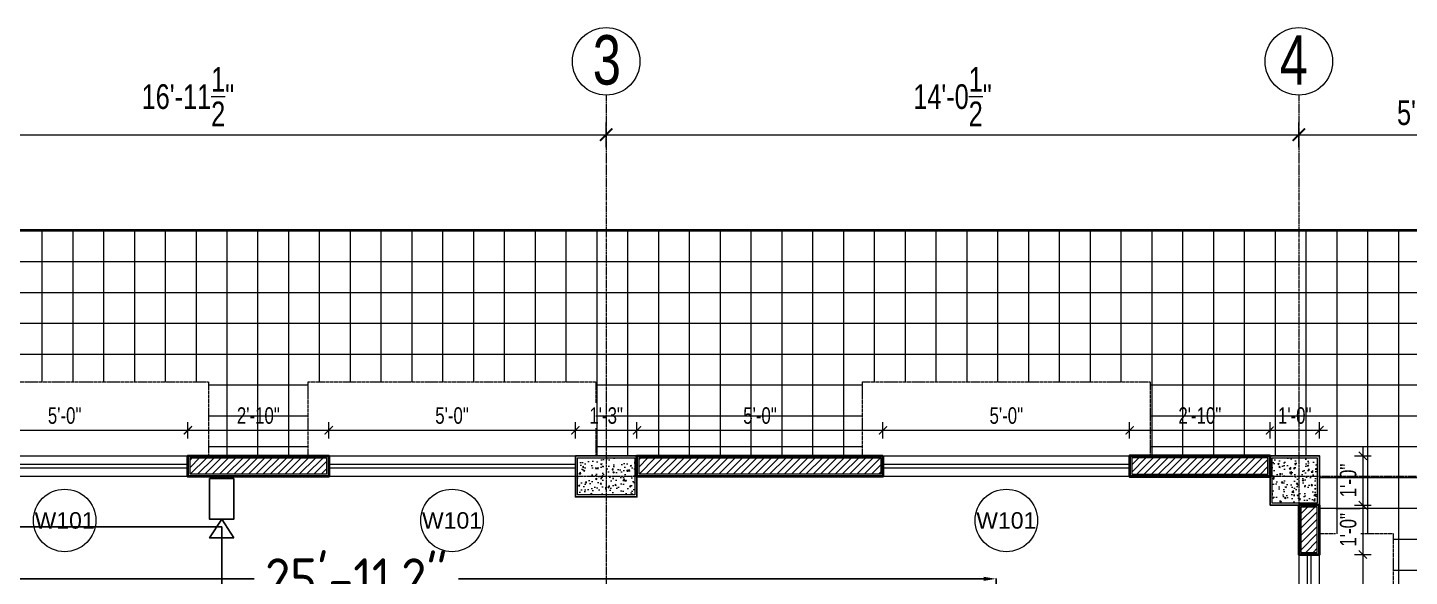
# Model space of a CAD drawing. Header units: inches. Extents: x 985 to 11353, y 526 to 2181.
# Drawn here: x 8684.3 to 9020.5, y 1781 to 1914.4 of the extents above; entities that cross this region are included whole.
import ezdxf
from ezdxf.enums import TextEntityAlignment as Align

# ---------------------------------------------------------------- set-up
doc = ezdxf.new("R2010")
doc.units = ezdxf.units.IN
doc.header["$MEASUREMENT"] = 0
doc.linetypes.add('DASH', pattern=[0.35, 0.25, -0.1])
doc.linetypes.add('PHANTOMX2', pattern=[5, 2.5, -0.5, 0.5, -0.5, 0.5, -0.5])
for name, color, linetype, lineweight in [('COLUMN', 1, 'Continuous', 25), ('Dimension', 22, 'Continuous', 13), ('Glass', 5, 'Continuous', 9), ('grid', 9, 'Continuous', 13), ('Grid marker', 161, 'Continuous', 15), ('Grid Text', 5, 'Continuous', 15), ('HACTH', 8, 'Continuous', 9), ('I-DOOR-IDEN-N', 7, 'Continuous', 15), ('Plaster Line', 5, 'Continuous', 15), ('railing', 232, 'Continuous', 15), ('Sunshed', 5, 'Continuous', 15), ('wall 05', 3, 'Continuous', 40), ('WINDOW', 140, 'Continuous', 9)]:
    doc.layers.add(name, color=color, linetype=linetype, lineweight=lineweight)
for name, color, linetype in [('FREE-TEXT', 7, 'Continuous'), ('horn & strobe', 1, 'Continuous'), ('zone wiring', 5, 'Continuous')]:
    doc.layers.add(name, color=color, linetype=linetype)
doc.styles.add('Arial', font='arial.ttf')
doc.styles.get("Standard").update_dxf_attribs({"font": 'isocp3.shx'})
doc.styles.add('Swiss721', font='swisscl.ttf')
doc.dimstyles.new('DIM08', dxfattribs={"dimtxt": 8, "dimasz": 4, "dimexe": 4, "dimexo": 0, "dimgap": 3, "dimtad": 1, "dimdec": 1, "dimzin": 3, "dimdsep": 46, "dimlunit": 4, "dimtxsty": 'Swiss721', "dimblk": 'ARCHTICK', "dimcen": 0, "dimdle": 4, "dimclrd": 256, "dimclre": 256, "dimclrt": 256, "dimadec": 0, "dimazin": 0, "dimtfac": 1, "dimtdec": 1, "dimtofl": 0, "dimtmove": 0, "dimatfit": 3, "dimldrblk": 'ARCHTICK', "dimfxl": 4, "dimfxlon": 1, "dimtfill": 1, "dimtolj": 1, "dimtzin": 0, "dimlwd": 9, "dimlwe": 9, "dimarcsym": 0})
doc.dimstyles.get("Standard").update_dxf_attribs({"dimtxt": 2, "dimasz": 3, "dimexe": 2, "dimexo": 2, "dimgap": 1, "dimtad": 0, "dimtih": 1, "dimtoh": 1, "dimdec": 1, "dimzin": 0, "dimdsep": 46, "dimtxsty": 'Standard', "dimcen": 0, "dimclrd": 256, "dimclre": 256, "dimclrt": 256, "dimadec": 1, "dimazin": 0, "dimtfac": 1, "dimtdec": 1, "dimtofl": 0, "dimtmove": 0, "dimatfit": 3, "dimfxl": 1, "dimtolj": 1, "dimtzin": 0, "dimlwd": -1, "dimlwe": -1, "dimarcsym": 0})
pattern_1 = [(50, (0, 0), (3.58630091, -0.313760675), [0.375, -4.125]), (355, (0, 0), (-0.69375667, 3.76096067), [0.3, -3.3]), (100.4514, (0.299, -0.026), (2.89254691, 3.44719771), [0.31870095, -3.50571056]), (46.1842, (0, 1), (5.33620524, -0.82759507), [0.5625, -6.1875]), (96.6356, (0.4447, 0.931), (4.67331353, 4.87058935), [0.47805144, -5.258565]), (351.1842, (0, 1), (4.67330973, 4.870593), [0.45, -4.95]), (21, (0.5, 0.75), (2.98453526, -2.01309445), [0.375, -4.125]), (326, (0.5, 0.75), (1.21657666, 3.62575023), [0.3, -3.3]), (71.4514, (0.7487, 0.5822), (4.20111314, 1.61265248), [0.31870095, -3.50571056]), (37.5, (0, 0), (0.060799277, 1.66446927), [0, -3.26, 0, -3.35, 0, -3.3125]), (7.5, (0, 0), (1.315347687, 1.97205856), [0, -1.91, 0, -3.185, 0, -1.2625]), (327.5, (-1.115, 0), (2.66911218, -0.112774359), [0, -1.25, 0, -3.9, 0, -5.175]), (317.5, (-1.615, 0), (2.915930847, 0.50052491), [0, -1.625, 0, -2.59, 0, -3.675])]
pattern_2 = [(45, (-110469.4742, -171244.8229), (-0.8838834765, 0.8838834765), [])]

# ---------------------------------------------------------------- blocks, each defined once
blk = doc.blocks.new('C 12X12')
at = {"layer": 'HACTH'}
h = blk.add_hatch(dxfattribs=at)
h.set_pattern_fill('AR-CONC', color=256, scale=0.5, style=0)
h.set_pattern_definition(pattern_1)
h.paths.add_polyline_path([(88279, -6819.5), (88279, -6808.5), (88268, -6808.5), (88268, -6819.5)])
at = {"layer": 'COLUMN'}
blk.add_lwpolyline([(88267.5, -6808), (88279.5, -6808), (88279.5, -6820), (88267.5, -6820)], close=True, dxfattribs=at)
at = {"layer": 'Plaster Line'}
blk.add_lwpolyline([(88268, -6808.5), (88279, -6808.5), (88279, -6819.5), (88268, -6819.5)], close=True, dxfattribs=at)
blk = doc.blocks.new('C10X15')
at = {"layer": 'HACTH'}
h = blk.add_hatch(dxfattribs=at)
h.set_pattern_fill('AR-CONC', color=256, scale=0.5, style=0)
h.set_pattern_definition(pattern_1)
h.paths.add_polyline_path([(88231.5, -6817.5), (88231.5, -6808.5), (88217.5, -6808.5), (88217.5, -6817.5)])
at = {"layer": 'COLUMN'}
blk.add_lwpolyline([(88217, -6808), (88232, -6808), (88232, -6818), (88217, -6818)], close=True, dxfattribs=at)
at = {"layer": 'Plaster Line'}
blk.add_lwpolyline([(88217.5, -6808.5), (88231.5, -6808.5), (88231.5, -6817.5), (88217.5, -6817.5)], close=True, dxfattribs=at)
blk = doc.blocks.new('_ArchTick')
at = {"color": 0, "linetype": 'ByBlock', "const_width": 0.15}
blk.add_lwpolyline([(-0.5, -0.5), (0.5, 0.5)], dxfattribs=at)
blk = doc.blocks.new('*D383')
at = {"layer": 'Defpoints', "color": 0, "transparency": 16777216}
for p in [(8723.32, 1816.49), (8663.32, 1810.28), (8723.32, 1810.28)]:
    blk.add_point(p, dxfattribs=at)
at = {"layer": 'Dimension', "lineweight": 9, "transparency": 16777216}
for p, q in [((8663.32, 1814.49), (8663.32, 1818.49)), ((8723.32, 1814.49), (8723.32, 1818.49)), ((8661.32, 1816.49), (8725.32, 1816.49))]:
    blk.add_line(p, q, dxfattribs=at)
at = {"layer": 'Dimension', "lineweight": 9, "transparency": 16777216, "xscale": 2, "yscale": 2, "zscale": 2, "rotation": 180}
blk.add_blockref('_ArchTick', (8663.32, 1816.49), dxfattribs=at)
at = {"layer": 'Dimension', "lineweight": 9, "transparency": 16777216, "xscale": 2, "yscale": 2, "zscale": 2}
blk.add_blockref('_ArchTick', (8723.32, 1816.49), dxfattribs=at)
at = {"layer": 'Dimension', "transparency": 16777216, "insert": (8693.32, 1820.04), "char_height": 4, "attachment_point": 5, "style": 'Swiss721', "bg_fill": 3, "box_fill_scale": 1.25, "bg_fill_color": 256, "bg_fill_true_color": 13158600, "bg_fill_transparency": 0}
blk.add_mtext('\\A1;5\'-0"', dxfattribs=at)
blk = doc.blocks.new('*D384')
at = {"layer": 'Defpoints', "color": 0, "transparency": 16777216}
for p in [(8757.56, 1816.49), (8723.32, 1810.28), (8757.56, 1810.28)]:
    blk.add_point(p, dxfattribs=at)
at = {"layer": 'Dimension', "lineweight": 9, "transparency": 16777216}
for p, q in [((8723.32, 1814.49), (8723.32, 1818.49)), ((8757.56, 1814.49), (8757.56, 1818.49)), ((8721.32, 1816.49), (8759.56, 1816.49))]:
    blk.add_line(p, q, dxfattribs=at)
at = {"layer": 'Dimension', "lineweight": 9, "transparency": 16777216, "xscale": 2, "yscale": 2, "zscale": 2, "rotation": 180}
blk.add_blockref('_ArchTick', (8723.32, 1816.49), dxfattribs=at)
at = {"layer": 'Dimension', "lineweight": 9, "transparency": 16777216, "xscale": 2, "yscale": 2, "zscale": 2}
blk.add_blockref('_ArchTick', (8757.56, 1816.49), dxfattribs=at)
at = {"layer": 'Dimension', "transparency": 16777216, "insert": (8740.44, 1820.04), "char_height": 4, "attachment_point": 5, "style": 'Swiss721', "bg_fill": 3, "box_fill_scale": 1.25, "bg_fill_color": 256, "bg_fill_true_color": 13158600, "bg_fill_transparency": 0}
blk.add_mtext('\\A1;2\'-10"', dxfattribs=at)
blk = doc.blocks.new('*D385')
at = {"layer": 'Defpoints', "color": 0, "transparency": 16777216}
for p in [(8817.56, 1816.49), (8757.56, 1810.28), (8817.56, 1810.28)]:
    blk.add_point(p, dxfattribs=at)
at = {"layer": 'Dimension', "lineweight": 9, "transparency": 16777216}
for p, q in [((8757.56, 1814.49), (8757.56, 1818.49)), ((8817.56, 1814.49), (8817.56, 1818.49)), ((8755.56, 1816.49), (8819.56, 1816.49))]:
    blk.add_line(p, q, dxfattribs=at)
at = {"layer": 'Dimension', "lineweight": 9, "transparency": 16777216, "xscale": 2, "yscale": 2, "zscale": 2, "rotation": 180}
blk.add_blockref('_ArchTick', (8757.56, 1816.49), dxfattribs=at)
at = {"layer": 'Dimension', "lineweight": 9, "transparency": 16777216, "xscale": 2, "yscale": 2, "zscale": 2}
blk.add_blockref('_ArchTick', (8817.56, 1816.49), dxfattribs=at)
at = {"layer": 'Dimension', "transparency": 16777216, "insert": (8787.56, 1820.04), "char_height": 4, "attachment_point": 5, "style": 'Swiss721', "bg_fill": 3, "box_fill_scale": 1.25, "bg_fill_color": 256, "bg_fill_true_color": 13158600, "bg_fill_transparency": 0}
blk.add_mtext('\\A1;5\'-0"', dxfattribs=at)
blk = doc.blocks.new('*D386')
at = {"layer": 'Defpoints', "color": 0, "transparency": 16777216}
for p in [(8832.56, 1816.49), (8817.56, 1810.28), (8832.56, 1810.28)]:
    blk.add_point(p, dxfattribs=at)
at = {"layer": 'Dimension', "lineweight": 9, "transparency": 16777216}
for p, q in [((8817.56, 1814.49), (8817.56, 1818.49)), ((8832.56, 1814.49), (8832.56, 1818.49)), ((8815.56, 1816.49), (8834.56, 1816.49))]:
    blk.add_line(p, q, dxfattribs=at)
at = {"layer": 'Dimension', "lineweight": 9, "transparency": 16777216, "xscale": 2, "yscale": 2, "zscale": 2, "rotation": 180}
blk.add_blockref('_ArchTick', (8817.56, 1816.49), dxfattribs=at)
at = {"layer": 'Dimension', "lineweight": 9, "transparency": 16777216, "xscale": 2, "yscale": 2, "zscale": 2}
blk.add_blockref('_ArchTick', (8832.56, 1816.49), dxfattribs=at)
at = {"layer": 'Dimension', "transparency": 16777216, "insert": (8825.06, 1820.04), "char_height": 4, "attachment_point": 5, "style": 'Swiss721', "bg_fill": 3, "box_fill_scale": 1.25, "bg_fill_color": 256, "bg_fill_true_color": 13158600, "bg_fill_transparency": 0}
blk.add_mtext('\\A1;1\'-3"', dxfattribs=at)
blk = doc.blocks.new('*D387')
at = {"layer": 'Defpoints', "color": 0, "transparency": 16777216}
for p in [(8892.4, 1816.49), (8832.56, 1810.28), (8892.4, 1810.28)]:
    blk.add_point(p, dxfattribs=at)
at = {"layer": 'Dimension', "lineweight": 9, "transparency": 16777216}
for p, q in [((8832.56, 1814.49), (8832.56, 1818.49)), ((8892.4, 1814.49), (8892.4, 1818.49)), ((8830.56, 1816.49), (8894.4, 1816.49))]:
    blk.add_line(p, q, dxfattribs=at)
at = {"layer": 'Dimension', "lineweight": 9, "transparency": 16777216, "xscale": 2, "yscale": 2, "zscale": 2, "rotation": 180}
blk.add_blockref('_ArchTick', (8832.56, 1816.49), dxfattribs=at)
at = {"layer": 'Dimension', "lineweight": 9, "transparency": 16777216, "xscale": 2, "yscale": 2, "zscale": 2}
blk.add_blockref('_ArchTick', (8892.4, 1816.49), dxfattribs=at)
at = {"layer": 'Dimension', "transparency": 16777216, "insert": (8862.48, 1820.04), "char_height": 4, "attachment_point": 5, "style": 'Swiss721', "bg_fill": 3, "box_fill_scale": 1.25, "bg_fill_color": 256, "bg_fill_true_color": 13158600, "bg_fill_transparency": 0}
blk.add_mtext('\\A1;5\'-0"', dxfattribs=at)
blk = doc.blocks.new('*D388')
at = {"layer": 'Defpoints', "color": 0, "transparency": 16777216}
for p in [(8952.4, 1816.49), (8892.4, 1810.28), (8952.4, 1810.28)]:
    blk.add_point(p, dxfattribs=at)
at = {"layer": 'Dimension', "lineweight": 9, "transparency": 16777216}
for p, q in [((8892.4, 1814.49), (8892.4, 1818.49)), ((8952.4, 1814.49), (8952.4, 1818.49)), ((8890.4, 1816.49), (8954.4, 1816.49))]:
    blk.add_line(p, q, dxfattribs=at)
at = {"layer": 'Dimension', "lineweight": 9, "transparency": 16777216, "xscale": 2, "yscale": 2, "zscale": 2, "rotation": 180}
blk.add_blockref('_ArchTick', (8892.4, 1816.49), dxfattribs=at)
at = {"layer": 'Dimension', "lineweight": 9, "transparency": 16777216, "xscale": 2, "yscale": 2, "zscale": 2}
blk.add_blockref('_ArchTick', (8952.4, 1816.49), dxfattribs=at)
at = {"layer": 'Dimension', "transparency": 16777216, "insert": (8922.4, 1820.04), "char_height": 4, "attachment_point": 5, "style": 'Swiss721', "bg_fill": 3, "box_fill_scale": 1.25, "bg_fill_color": 256, "bg_fill_true_color": 13158600, "bg_fill_transparency": 0}
blk.add_mtext('\\A1;5\'-0"', dxfattribs=at)
blk = doc.blocks.new('*D389')
at = {"layer": 'Defpoints', "color": 0, "transparency": 16777216}
for p in [(8986.56, 1816.49), (8952.4, 1810.28), (8986.56, 1810.28)]:
    blk.add_point(p, dxfattribs=at)
at = {"layer": 'Dimension', "lineweight": 9, "transparency": 16777216}
for p, q in [((8952.4, 1814.49), (8952.4, 1818.49)), ((8986.56, 1814.49), (8986.56, 1818.49)), ((8950.4, 1816.49), (8988.56, 1816.49))]:
    blk.add_line(p, q, dxfattribs=at)
at = {"layer": 'Dimension', "lineweight": 9, "transparency": 16777216, "xscale": 2, "yscale": 2, "zscale": 2, "rotation": 180}
blk.add_blockref('_ArchTick', (8952.4, 1816.49), dxfattribs=at)
at = {"layer": 'Dimension', "lineweight": 9, "transparency": 16777216, "xscale": 2, "yscale": 2, "zscale": 2}
blk.add_blockref('_ArchTick', (8986.56, 1816.49), dxfattribs=at)
at = {"layer": 'Dimension', "transparency": 16777216, "insert": (8969.48, 1820.04), "char_height": 4, "attachment_point": 5, "style": 'Swiss721', "bg_fill": 3, "box_fill_scale": 1.25, "bg_fill_color": 256, "bg_fill_true_color": 13158600, "bg_fill_transparency": 0}
blk.add_mtext('\\A1;2\'-10"', dxfattribs=at)
blk = doc.blocks.new('*D390')
at = {"layer": 'Defpoints', "color": 0, "transparency": 16777216}
for p in [(8986.56, 1810.28), (8998.56, 1810.28)]:
    blk.add_point(p, dxfattribs=at)
at = {"layer": 'Dimension', "lineweight": 9, "transparency": 16777216}
for p, q in [((8986.56, 1814.49), (8986.56, 1818.49)), ((8998.56, 1814.49), (8998.56, 1818.49)), ((8984.56, 1816.49), (9000.56, 1816.49))]:
    blk.add_line(p, q, dxfattribs=at)
at = {"layer": 'Dimension', "lineweight": 9, "transparency": 16777216, "xscale": 2, "yscale": 2, "zscale": 2, "rotation": 180}
blk.add_blockref('_ArchTick', (8986.56, 1816.49), dxfattribs=at)
at = {"layer": 'Dimension', "lineweight": 9, "transparency": 16777216, "xscale": 2, "yscale": 2, "zscale": 2}
blk.add_blockref('_ArchTick', (8998.56, 1816.49), dxfattribs=at)
at = {"layer": 'Dimension', "transparency": 16777216, "insert": (8992.56, 1820.04), "char_height": 4, "attachment_point": 5, "style": 'Swiss721', "bg_fill": 3, "box_fill_scale": 1.25, "bg_fill_color": 256, "bg_fill_true_color": 13158600, "bg_fill_transparency": 0}
blk.add_mtext('\\A1;1\'-0"', dxfattribs=at)
at = {"layer": 'Defpoints', "color": 0, "transparency": 16777216}
blk.add_point((8998.56, 1816.49), dxfattribs=at)
blk = doc.blocks.new('*D391')
at = {"layer": 'Defpoints', "color": 0, "transparency": 16777216}
for p in [(8998.56, 1810.28), (8998.56, 1798.28)]:
    blk.add_point(p, dxfattribs=at)
at = {"layer": 'Dimension', "lineweight": 9, "transparency": 16777216}
for p, q in [((9009.12, 1812.28), (9009.12, 1796.28)), ((9007.12, 1810.28), (9011.12, 1810.28)), ((9007.12, 1798.28), (9011.12, 1798.28))]:
    blk.add_line(p, q, dxfattribs=at)
at = {"layer": 'Dimension', "lineweight": 9, "transparency": 16777216, "xscale": 2, "yscale": 2, "zscale": 2}
for p, rotation in [((9009.12, 1810.28), 90), ((9009.12, 1798.28), 270)]:
    blk.add_blockref('_ArchTick', p, dxfattribs=dict(at, rotation=rotation))
at = {"layer": 'Dimension', "transparency": 16777216, "insert": (9005.58, 1804.28), "char_height": 4, "attachment_point": 5, "rotation": 90, "style": 'Swiss721', "bg_fill": 3, "box_fill_scale": 1.25, "bg_fill_color": 256, "bg_fill_true_color": 13158600, "bg_fill_transparency": 0}
blk.add_mtext('\\A1;1\'-0"', dxfattribs=at)
at = {"layer": 'Defpoints', "color": 0, "transparency": 16777216}
blk.add_point((9009.12, 1798.28), dxfattribs=at)
blk = doc.blocks.new('*D392')
at = {"layer": 'Defpoints', "color": 0, "transparency": 16777216}
for p in [(8998.56, 1798.28), (8998.56, 1786.28)]:
    blk.add_point(p, dxfattribs=at)
at = {"layer": 'Dimension', "lineweight": 9, "transparency": 16777216}
for p, q in [((9009.12, 1800.28), (9009.12, 1784.28)), ((9007.12, 1798.28), (9011.12, 1798.28)), ((9007.12, 1786.28), (9011.12, 1786.28))]:
    blk.add_line(p, q, dxfattribs=at)
at = {"layer": 'Dimension', "lineweight": 9, "transparency": 16777216, "xscale": 2, "yscale": 2, "zscale": 2}
for p, rotation in [((9009.12, 1798.28), 90), ((9009.12, 1786.28), 270)]:
    blk.add_blockref('_ArchTick', p, dxfattribs=dict(at, rotation=rotation))
at = {"layer": 'Dimension', "transparency": 16777216, "insert": (9005.58, 1792.28), "char_height": 4, "attachment_point": 5, "rotation": 90, "style": 'Swiss721', "bg_fill": 3, "box_fill_scale": 1.25, "bg_fill_color": 256, "bg_fill_true_color": 13158600, "bg_fill_transparency": 0}
blk.add_mtext('\\A1;1\'-0"', dxfattribs=at)
at = {"layer": 'Defpoints', "color": 0, "transparency": 16777216}
blk.add_point((9009.12, 1786.28), dxfattribs=at)
blk = doc.blocks.new('*D393')
at = {"layer": 'Defpoints', "color": 0, "transparency": 16777216}
for p in [(8998.56, 1786.28), (8998.56, 1726.28), (9009.12, 1726.28)]:
    blk.add_point(p, dxfattribs=at)
at = {"layer": 'Dimension', "lineweight": 9, "transparency": 16777216}
for p, q in [((9009.12, 1788.28), (9009.12, 1724.28)), ((9007.12, 1786.28), (9011.12, 1786.28)), ((9007.12, 1726.28), (9011.12, 1726.28))]:
    blk.add_line(p, q, dxfattribs=at)
at = {"layer": 'Dimension', "lineweight": 9, "transparency": 16777216, "xscale": 2, "yscale": 2, "zscale": 2}
for p, rotation in [((9009.12, 1786.28), 90), ((9009.12, 1726.28), 270)]:
    blk.add_blockref('_ArchTick', p, dxfattribs=dict(at, rotation=rotation))
at = {"layer": 'Dimension', "transparency": 16777216, "insert": (9005.58, 1756.28), "char_height": 4, "attachment_point": 5, "rotation": 90, "style": 'Swiss721', "bg_fill": 3, "box_fill_scale": 1.25, "bg_fill_color": 256, "bg_fill_true_color": 13158600, "bg_fill_transparency": 0}
blk.add_mtext('\\A1;5\'-0"', dxfattribs=at)
blk = doc.blocks.new('wall&door')
at = {"color": 0, "linetype": 'ByBlock', "lineweight": -2}
blk.add_circle((0, 0), 3.04, dxfattribs=at)
at = {"color": 0, "linetype": 'ByBlock', "lineweight": -2, "ltscale": 25.4, "style": 'Arial'}
blk.add_attdef('PT1', text='', height=1.6, dxfattribs=at).set_placement((0, 0), align=Align.MIDDLE_CENTER)
blk = doc.blocks.new('*D421')
at = {"layer": 'Defpoints', "color": 0, "transparency": 16777216}
for p in [(8825.06, 1888.36), (8621.56, 1867.31), (8825.06, 1865.29)]:
    blk.add_point(p, dxfattribs=at)
at = {"layer": 'Dimension', "lineweight": 9, "transparency": 16777216}
for p, q in [((8621.56, 1885.36), (8621.56, 1891.36)), ((8825.06, 1885.36), (8825.06, 1891.36)), ((8618.56, 1888.36), (8828.06, 1888.36))]:
    blk.add_line(p, q, dxfattribs=at)
at = {"layer": 'Dimension', "lineweight": 9, "transparency": 16777216, "xscale": 3, "yscale": 3, "zscale": 3, "rotation": 180}
blk.add_blockref('_ArchTick', (8621.56, 1888.36), dxfattribs=at)
at = {"layer": 'Dimension', "lineweight": 9, "transparency": 16777216, "xscale": 3, "yscale": 3, "zscale": 3}
blk.add_blockref('_ArchTick', (8825.06, 1888.36), dxfattribs=at)
at = {"layer": 'Dimension', "transparency": 16777216, "insert": (8723.31, 1897.63), "char_height": 6, "attachment_point": 5, "style": 'Swiss721', "bg_fill": 3, "box_fill_scale": 1.25, "bg_fill_color": 256, "bg_fill_true_color": 13158600, "bg_fill_transparency": 0}
blk.add_mtext('\\A1;16\'-11{\\H1.000000x;\\S1/2;}"', dxfattribs=at)
blk = doc.blocks.new('*D422')
at = {"layer": 'Defpoints', "color": 0, "transparency": 16777216}
for p in [(8993.56, 1888.36), (8825.06, 1865.29), (8993.56, 1865.29)]:
    blk.add_point(p, dxfattribs=at)
at = {"layer": 'Dimension', "lineweight": 9, "transparency": 16777216}
for p, q in [((8825.06, 1885.36), (8825.06, 1891.36)), ((8993.56, 1885.36), (8993.56, 1891.36)), ((8822.06, 1888.36), (8996.56, 1888.36))]:
    blk.add_line(p, q, dxfattribs=at)
at = {"layer": 'Dimension', "lineweight": 9, "transparency": 16777216, "xscale": 3, "yscale": 3, "zscale": 3, "rotation": 180}
blk.add_blockref('_ArchTick', (8825.06, 1888.36), dxfattribs=at)
at = {"layer": 'Dimension', "lineweight": 9, "transparency": 16777216, "xscale": 3, "yscale": 3, "zscale": 3}
blk.add_blockref('_ArchTick', (8993.56, 1888.36), dxfattribs=at)
at = {"layer": 'Dimension', "transparency": 16777216, "insert": (8909.31, 1897.63), "char_height": 6, "attachment_point": 5, "style": 'Swiss721', "bg_fill": 3, "box_fill_scale": 1.25, "bg_fill_color": 256, "bg_fill_true_color": 13158600, "bg_fill_transparency": 0}
blk.add_mtext('\\A1;14\'-0{\\H1.000000x;\\S1/2;}"', dxfattribs=at)
blk = doc.blocks.new('*D423')
at = {"layer": 'Defpoints', "color": 0, "transparency": 16777216}
for p in [(9053.57, 1888.36), (8993.56, 1865.29), (9053.57, 1865.29)]:
    blk.add_point(p, dxfattribs=at)
at = {"layer": 'Dimension', "lineweight": 9, "transparency": 16777216}
for p, q in [((8993.56, 1885.36), (8993.56, 1891.36)), ((9053.57, 1885.36), (9053.57, 1891.36)), ((8990.56, 1888.36), (9056.57, 1888.36))]:
    blk.add_line(p, q, dxfattribs=at)
at = {"layer": 'Dimension', "lineweight": 9, "transparency": 16777216, "xscale": 3, "yscale": 3, "zscale": 3, "rotation": 180}
blk.add_blockref('_ArchTick', (8993.56, 1888.36), dxfattribs=at)
at = {"layer": 'Dimension', "lineweight": 9, "transparency": 16777216, "xscale": 3, "yscale": 3, "zscale": 3}
blk.add_blockref('_ArchTick', (9053.57, 1888.36), dxfattribs=at)
at = {"layer": 'Dimension', "transparency": 16777216, "insert": (9023.57, 1893.68), "char_height": 6, "attachment_point": 5, "style": 'Swiss721', "bg_fill": 3, "box_fill_scale": 1.25, "bg_fill_color": 256, "bg_fill_true_color": 13158600, "bg_fill_transparency": 0}
blk.add_mtext('\\A1;5\'-0"', dxfattribs=at)
blk = doc.blocks.new('horn with strobe')
at = {"layer": 'horn & strobe', "color": 1}
for points in [[(-391.02, 4158.6), (-381.13, 4158.6), (-381.13, 4152.71), (-391.02, 4152.71)], [(-376.59, 4158.6), (-376.59, 4152.71), (-381.13, 4155.65)]]:
    blk.add_lwpolyline(points, close=True, dxfattribs=at)
blk = doc.blocks.new('*D443')
at = {"layer": 'Defpoints', "color": 0, "transparency": 16777216}
for p in [(8608.67, 1782.4), (8919.9, 1782.4), (8919.9, 1780.35)]:
    blk.add_point(p, dxfattribs=at)
at = {"layer": 'FREE-TEXT', "transparency": 16777216}
for p, q in [((8608.67, 1780.4), (8608.67, 1778.35)), ((8611.67, 1780.35), (8739.41, 1780.35)), ((8916.9, 1780.35), (8789.16, 1780.35)), ((8919.9, 1780.4), (8919.9, 1778.35))]:
    blk.add_line(p, q, dxfattribs=at)
for points in [[(8611.67, 1780.85), (8611.67, 1779.85), (8608.67, 1780.35)], [(8916.9, 1780.85), (8916.9, 1779.85), (8919.9, 1780.35)]]:
    blk.add_solid(points, dxfattribs=at)
at = {"layer": 'FREE-TEXT', "transparency": 16777216, "insert": (8764.28, 1780.35), "char_height": 10, "attachment_point": 5}
blk.add_mtext('\\A1;25\'-11.2"', dxfattribs=at)

msp = doc.modelspace()

# ---------------------------------------------------------------- hatches: boundary and pattern name
at = {"layer": 'HACTH'}
h = msp.add_hatch(dxfattribs=at)
h.set_pattern_fill('ANSI31', color=256, scale=10, style=0)
h.set_pattern_definition([(45, (-114666.6369, -169903.1285), (-0.8838834765, 0.8838834765), [])])
h.paths.add_polyline_path([(8757.06, 1805.78), (8757.06, 1809.78), (8723.82, 1809.78), (8723.82, 1805.78), (8741.06, 1805.78)])
h = msp.add_hatch(dxfattribs=at)
h.set_pattern_fill('ANSI31', color=256, scale=10, style=0)
h.set_pattern_definition([(45, (-114667.1369, -169903.1285), (-0.8838834765, 0.8838834765), [])])
h.paths.add_polyline_path([(8833.06, 1809.78), (8833.06, 1805.78), (8891.9, 1805.78), (8891.9, 1809.78)])
h = msp.add_hatch(dxfattribs=at)
h.set_pattern_fill('ANSI31', color=256, scale=10, style=0)
h.set_pattern_definition(pattern_2)
h.paths.add_polyline_path([(8986.06, 1805.78), (8986.06, 1809.78), (8952.9, 1809.78), (8952.9, 1805.78)])
h = msp.add_hatch(dxfattribs=at)
h.set_pattern_fill('ANSI31', color=256, scale=10, style=0)
h.set_pattern_definition(pattern_2)
h.paths.add_polyline_path([(8994.06, 1786.78), (8998.06, 1786.78), (8998.06, 1797.78), (8994.06, 1797.78)])

# ---------------------------------------------------------------- linework, layer by layer
at = {"layer": 'Glass', "ltscale": 10}
for points in [[(8723.32, 1808.28), (8723.32, 1807.28), (8663.32, 1807.28), (8663.32, 1808.28)], [(8817.56, 1808.28), (8817.56, 1807.28), (8757.56, 1807.28), (8757.56, 1808.28)], [(8952.4, 1808.28), (8952.4, 1807.28), (8892.4, 1807.28), (8892.4, 1808.28)], [(8996.56, 1786.28), (8995.56, 1786.28), (8995.56, 1726.28), (8996.56, 1726.28)]]:
    msp.add_lwpolyline(points, close=True, dxfattribs=at)
at = {"layer": 'Grid marker'}
for centre in [(8825.06, 1906.2), (8993.56, 1906.2)]:
    msp.add_circle(centre, 8.21, dxfattribs=at)
at = {"layer": 'Plaster Line'}
for p, q in [((8952.9, 1809.78), (8952.9, 1805.78)), ((8954.4, 1805.78), (8954.4, 1805.78))]:
    msp.add_line(p, q, dxfattribs=at)
for points in [[(8741.06, 1805.78), (8723.82, 1805.78), (8723.82, 1809.78), (8757.06, 1809.78), (8757.06, 1805.78), (8741.06, 1805.78), (8741.06, 1805.78)], [(8891.9, 1805.78), (8891.9, 1805.78), (8891.9, 1805.78), (8833.06, 1805.78), (8833.06, 1809.78), (8891.9, 1809.78)], [(8891.9, 1809.78), (8891.9, 1805.78), (8890.4, 1805.78), (8890.4, 1805.78)]]:
    msp.add_lwpolyline(points, dxfattribs=at)
for points in [[(8986.06, 1809.78), (8952.9, 1809.78), (8952.9, 1805.78), (8986.06, 1805.78)], [(8998.06, 1797.78), (8994.06, 1797.78), (8994.06, 1786.78), (8998.06, 1786.78)]]:
    msp.add_lwpolyline(points, close=True, dxfattribs=at)
at = {"layer": 'railing', "ltscale": 20}
msp.add_lwpolyline([(8647.06, 1865.29), (8998.56, 1865.29), (9053.57, 1865.29), (9053.57, 1609.28)], dxfattribs=at)
at = {"layer": 'Sunshed', "linetype": 'DASH'}
for points in [[(8658.32, 1810.28), (8658.32, 1828.28), (8728.32, 1828.28), (8728.32, 1810.28)], [(8658.32, 1810.28), (8658.32, 1828.28), (8728.32, 1828.28), (8728.32, 1810.28)], [(8752.56, 1810.28), (8752.56, 1828.28), (8822.56, 1828.28), (8822.56, 1810.28)], [(8752.56, 1810.28), (8752.56, 1828.28), (8822.56, 1828.28), (8822.56, 1810.28)], [(8887.4, 1810.28), (8887.4, 1828.28), (8957.4, 1828.28), (8957.4, 1810.28)], [(8998.56, 1721.28), (9016.56, 1721.28), (9016.56, 1791.28), (8998.56, 1791.28)]]:
    msp.add_lwpolyline(points, dxfattribs=at)
at = {"layer": 'wall 05'}
msp.add_line((8952.4, 1810.28), (8952.4, 1805.28), dxfattribs=at)
for points in [[(8740.56, 1805.28), (8723.32, 1805.28), (8723.32, 1810.28), (8757.56, 1810.28), (8757.56, 1805.28), (8740.56, 1805.28)], [(8892.4, 1805.28), (8832.56, 1805.28), (8832.56, 1810.28), (8892.4, 1810.28)], [(8892.4, 1810.28), (8892.4, 1805.28), (8890.9, 1805.28)], [(8952.4, 1810.28), (8986.56, 1810.28)], [(8986.56, 1805.28), (8952.4, 1805.28)]]:
    msp.add_lwpolyline(points, dxfattribs=at)
for points in [[(8986.56, 1810.28), (8952.4, 1810.28), (8952.4, 1805.28), (8986.56, 1805.28)], [(8998.56, 1798.28), (8993.56, 1798.28), (8993.56, 1786.28), (8998.56, 1786.28)]]:
    msp.add_lwpolyline(points, close=True, dxfattribs=at)
at = {"layer": 'WINDOW', "ltscale": 10}
for points in [[(8723.32, 1810.28), (8723.32, 1805.28), (8663.32, 1805.28), (8663.32, 1810.28)], [(8817.56, 1810.28), (8817.56, 1805.28), (8757.56, 1805.28), (8757.56, 1810.28)], [(8952.4, 1810.28), (8952.4, 1805.28), (8892.4, 1805.28), (8892.4, 1810.28)], [(8998.56, 1786.28), (8993.56, 1786.28), (8993.56, 1726.28), (8998.56, 1726.28)]]:
    msp.add_lwpolyline(points, close=True, dxfattribs=at)
at = {"layer": 'zone wiring', "color": 30}
for p, q in [((8609.89, 1792.98), (8731.53, 1792.98)), ((8731.53, 1792.98), (8731.53, 1760.58))]:
    msp.add_line(p, q, dxfattribs=at)

# ---------------------------------------------------------------- block references
at = {"layer": 'FREE-TEXT', "rotation": 270}
msp.add_blockref('horn with strobe', (4575.88, 1413.7), dxfattribs=at)
at = {"layer": 'HACTH'}
for name, p in [('C10X15', (-79399.44, 8618.28)), ('C 12X12', (-79280.94, 8618.28))]:
    msp.add_blockref(name, p, dxfattribs=at)
at = {"layer": 'I-DOOR-IDEN-N'}
ref = msp.add_blockref('wall&door', (8693.32, 1794.56), dxfattribs=dict(at, xscale=2.5, yscale=2.5, zscale=2.5))
ref.add_attrib('PT1', 'W101', dxfattribs={"layer": '0', "color": 7, "linetype": 'ByBlock', "lineweight": -2, "ltscale": 25.4, "height": 4, "style": 'Arial'}).set_placement((8693.32, 1794.56), align=Align.MIDDLE_CENTER)
ref = msp.add_blockref('wall&door', (8787.56, 1794.56), dxfattribs=dict(at, xscale=2.5, yscale=2.5, zscale=2.5))
ref.add_attrib('PT1', 'W101', dxfattribs={"layer": '0', "color": 7, "linetype": 'ByBlock', "lineweight": -2, "ltscale": 25.4, "height": 4, "style": 'Arial'}).set_placement((8787.56, 1794.56), align=Align.MIDDLE_CENTER)
ref = msp.add_blockref('wall&door', (8922.4, 1794.56), dxfattribs=dict(at, xscale=2.5, yscale=2.5, zscale=2.5))
ref.add_attrib('PT1', 'W101', dxfattribs={"layer": '0', "color": 7, "linetype": 'ByBlock', "lineweight": -2, "ltscale": 25.4, "height": 4, "style": 'Arial'}).set_placement((8922.4, 1794.56), align=Align.MIDDLE_CENTER)

# ---------------------------------------------------------------- texts
at = {"layer": 'Grid Text', "char_height": 12, "attachment_point": 2, "style": 'Swiss721'}
for s, insert in [('3', (8825.23, 1912.57)), ('4', (8992.32, 1912.57))]:
    msp.add_mtext(s, dxfattribs=dict(at, insert=insert))

# ---------------------------------------------------------------- dimensions: what is measured, and where the dimension line sits
at = {"layer": 'FREE-TEXT'}
dim = msp.add_linear_dim(base=(8919.9, 1780.35), p1=(8608.67, 1782.4), p2=(8919.9, 1782.4), dimstyle='Standard', override={"dimtxt": 10, "dimtih": 0, "dimtoh": 0, "dimlunit": 3}, dxfattribs=at)
dim.commit()
dim.dimension.update_dxf_attribs({"geometry": '*D443', "text_midpoint": (8764.28, 1780.35)})

# ---------------------------------------------------------------- next in the draw order: dimensions: what is measured, and where the dimension line sits
at = {"layer": 'Dimension'}
dim = msp.add_linear_dim(base=(8723.32, 1816.49), p1=(8663.32, 1810.28), p2=(8723.32, 1810.28), dimstyle='DIM08', override={"dimscale": 0.5, "dimarcsym": 2}, dxfattribs=at)
dim.commit()
dim.dimension.update_dxf_attribs({"geometry": '*D383', "text_midpoint": (8693.32, 1820.04)})

# ---------------------------------------------------------------- next in the draw order: dimensions: what is measured, and where the dimension line sits
dim = msp.add_linear_dim(base=(8757.56, 1816.49), p1=(8723.32, 1810.28), p2=(8757.56, 1810.28), dimstyle='DIM08', override={"dimscale": 0.5, "dimarcsym": 2}, dxfattribs=at)
dim.commit()
dim.dimension.update_dxf_attribs({"geometry": '*D384', "text_midpoint": (8740.44, 1820.04)})

# ---------------------------------------------------------------- next in the draw order: dimensions: what is measured, and where the dimension line sits
dim = msp.add_linear_dim(base=(8817.56, 1816.49), p1=(8757.56, 1810.28), p2=(8817.56, 1810.28), dimstyle='DIM08', override={"dimscale": 0.5, "dimarcsym": 2}, dxfattribs=at)
dim.commit()
dim.dimension.update_dxf_attribs({"geometry": '*D385', "text_midpoint": (8787.56, 1820.04)})

# ---------------------------------------------------------------- next in the draw order: dimensions: what is measured, and where the dimension line sits
dim = msp.add_linear_dim(base=(8832.56, 1816.49), p1=(8817.56, 1810.28), p2=(8832.56, 1810.28), dimstyle='DIM08', override={"dimscale": 0.5, "dimarcsym": 2}, dxfattribs=at)
dim.commit()
dim.dimension.update_dxf_attribs({"geometry": '*D386', "text_midpoint": (8825.06, 1820.04)})

# ---------------------------------------------------------------- next in the draw order: linework, layer by layer
at = {"layer": 'grid', "linetype": 'PHANTOMX2', "ltscale": 0.2}
msp.add_line((8825.06, 1897.99), (8825.06, 1391.54), dxfattribs=at)

# ---------------------------------------------------------------- next in the draw order: dimensions: what is measured, and where the dimension line sits
at = {"layer": 'Dimension'}
dim = msp.add_linear_dim(base=(8892.4, 1816.49), p1=(8832.56, 1810.28), p2=(8892.4, 1810.28), dimstyle='DIM08', override={"dimscale": 0.5, "dimarcsym": 2}, dxfattribs=at)
dim.commit()
dim.dimension.update_dxf_attribs({"geometry": '*D387', "text_midpoint": (8862.48, 1820.04)})

# ---------------------------------------------------------------- next in the draw order: dimensions: what is measured, and where the dimension line sits
dim = msp.add_linear_dim(base=(8825.06, 1888.36), p1=(8621.56, 1867.31), p2=(8825.06, 1865.29), angle=180, dimstyle='DIM08', override={"dimscale": 0.75, "dimarcsym": 1}, dxfattribs=at)
dim.commit()
dim.dimension.update_dxf_attribs({"geometry": '*D421', "text_midpoint": (8723.31, 1897.63)})
dim = msp.add_linear_dim(base=(8952.4, 1816.49), p1=(8892.4, 1810.28), p2=(8952.4, 1810.28), dimstyle='DIM08', override={"dimscale": 0.5, "dimarcsym": 2}, dxfattribs=at)
dim.commit()
dim.dimension.update_dxf_attribs({"geometry": '*D388', "text_midpoint": (8922.4, 1820.04)})

# ---------------------------------------------------------------- next in the draw order: dimensions: what is measured, and where the dimension line sits
dim = msp.add_linear_dim(base=(8986.56, 1816.49), p1=(8952.4, 1810.28), p2=(8986.56, 1810.28), dimstyle='DIM08', override={"dimscale": 0.5, "dimarcsym": 2}, dxfattribs=at)
dim.commit()
dim.dimension.update_dxf_attribs({"geometry": '*D389', "text_midpoint": (8969.48, 1820.04)})

# ---------------------------------------------------------------- next in the draw order: dimensions: what is measured, and where the dimension line sits
dim = msp.add_linear_dim(base=(8998.56, 1816.49), p1=(8986.56, 1810.28), p2=(8998.56, 1810.28), dimstyle='DIM08', override={"dimscale": 0.5, "dimarcsym": 2}, dxfattribs=at)
dim.commit()
dim.dimension.update_dxf_attribs({"geometry": '*D390', "text_midpoint": (8992.56, 1820.04)})

# ---------------------------------------------------------------- next in the draw order: linework, layer by layer
at = {"layer": 'grid', "linetype": 'PHANTOMX2', "ltscale": 0.2}
msp.add_line((8993.56, 1897.99), (8993.56, 1391.54), dxfattribs=at)

# ---------------------------------------------------------------- next in the draw order: dimensions: what is measured, and where the dimension line sits
at = {"layer": 'Dimension'}
dim = msp.add_linear_dim(base=(9009.12, 1798.28), p1=(8998.56, 1810.28), p2=(8998.56, 1798.28), angle=90, dimstyle='DIM08', override={"dimscale": 0.5, "dimarcsym": 2}, dxfattribs=at)
dim.commit()
dim.dimension.update_dxf_attribs({"geometry": '*D391', "text_midpoint": (9005.58, 1804.28)})

# ---------------------------------------------------------------- next in the draw order: linework, layer by layer
at = {"layer": 'grid', "linetype": 'PHANTOMX2', "ltscale": 0.2}
msp.add_line((9061.02, 1805.28), (8292.32, 1805.28), dxfattribs=at)

# ---------------------------------------------------------------- next in the draw order: dimensions: what is measured, and where the dimension line sits
at = {"layer": 'Dimension'}
for base, p1, p2, angle, override, picture, middle in [((8993.56, 1888.36), (8825.06, 1865.29), (8993.56, 1865.29), 180, {"dimscale": 0.75, "dimarcsym": 1}, '*D422', (8909.31, 1897.63)), ((9009.12, 1786.28), (8998.56, 1798.28), (8998.56, 1786.28), 90, {"dimscale": 0.5, "dimarcsym": 2}, '*D392', (9005.58, 1792.28))]:
    dim = msp.add_linear_dim(base=base, p1=p1, p2=p2, angle=angle, dimstyle='DIM08', override=override, dxfattribs=at)
    dim.commit()
    dim.dimension.update_dxf_attribs({"geometry": picture, "text_midpoint": middle})

# ---------------------------------------------------------------- next in the draw order: dimensions: what is measured, and where the dimension line sits
for base, p1, p2, angle, override, picture, middle in [((9053.57, 1888.36), (8993.56, 1865.29), (9053.57, 1865.29), 180, {"dimscale": 0.75, "dimarcsym": 1}, '*D423', (9023.57, 1893.68)), ((9009.12, 1726.28), (8998.56, 1786.28), (8998.56, 1726.28), 90, {"dimscale": 0.5, "dimarcsym": 2}, '*D393', (9005.58, 1756.28))]:
    dim = msp.add_linear_dim(base=base, p1=p1, p2=p2, angle=angle, dimstyle='DIM08', override=override, dxfattribs=at)
    dim.commit()
    dim.dimension.update_dxf_attribs({"geometry": picture, "text_midpoint": middle})

# ---------------------------------------------------------------- next in the draw order: hatches: boundary and pattern name
at = {"layer": 'HACTH', "ltscale": 10}
h = msp.add_hatch(dxfattribs=at)
h.set_pattern_fill('ANSI37', color=256, scale=60, angle=45, style=0)
h.set_pattern_definition([(90, (-131187.144, -169930.0044), (-7.5, 1e-15), []), (180, (-131187.144, -169930.0044), (-1e-15, -7.5), [])])
h.paths.add_polyline_path([(8998.56, 1810.28), (8998.56, 1798.28), (8998.56, 1791.28), (9016.56, 1791.28), (9016.56, 1721.28), (8998.56, 1721.28), (8998.56, 1695.28), (9016.56, 1695.28), (9016.56, 1625.28), (8998.56, 1625.28), (8998.56, 1606.28), (9053.57, 1606.28), (9053.57, 1865.29), (8998.56, 1865.29), (8647.06, 1865.29), (8647.06, 1810.28), (8658.32, 1810.28), (8658.32, 1828.28), (8728.32, 1828.28), (8728.32, 1810.28), (8752.56, 1810.28), (8752.56, 1828.28), (8822.56, 1828.28), (8822.56, 1810.28), (8832.56, 1810.28), (8887.4, 1810.28), (8887.4, 1828.28), (8957.4, 1828.28), (8957.4, 1810.28), (8986.56, 1810.28)])
h.paths.add_polyline_path([(8514.56, 1810.28), (8514.56, 1865.29), (8329.56, 1865.29), (8329.56, 1810.28), (8389.56, 1810.28), (8401.56, 1810.28)])

doc.saveas('drawing.dxf')
